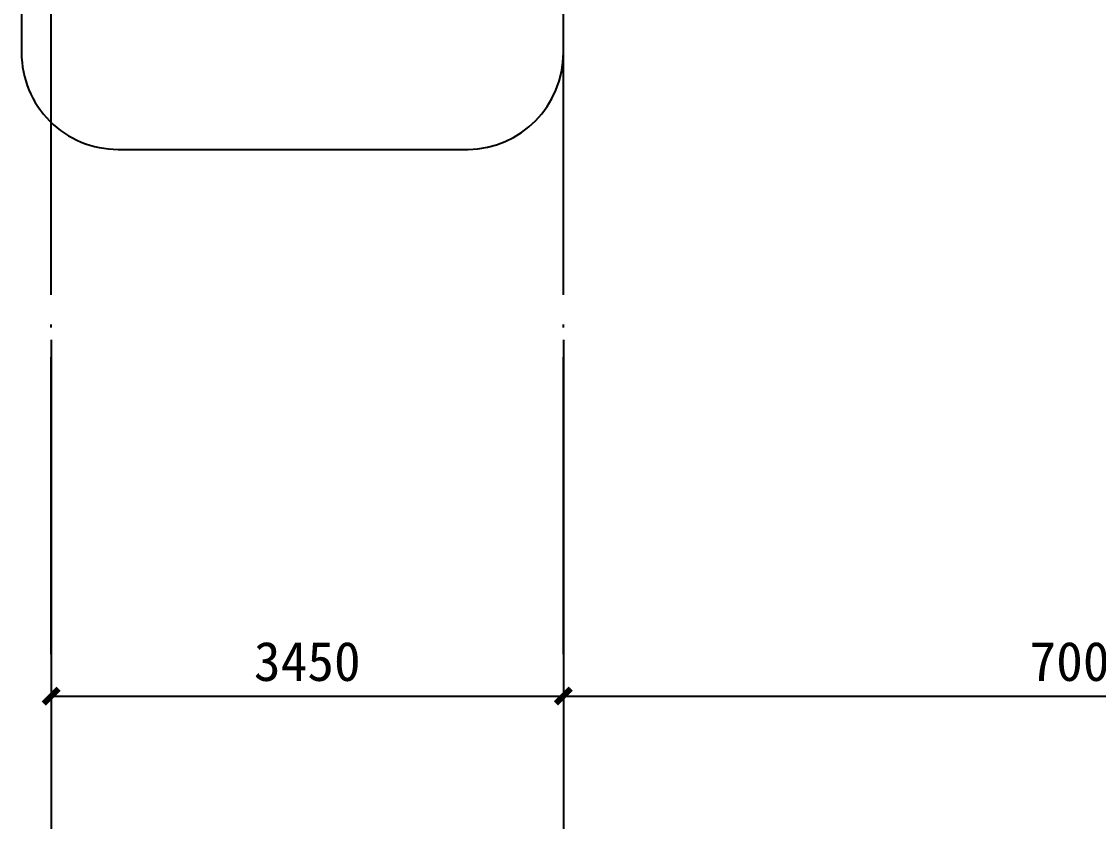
# Model space of a CAD drawing. Extents: x -3200781797 to -8106663, y 494714 to 1244925.
# Drawn here: x -8170900 to -8163645, y 835599 to 840985 of the extents above; entities that cross this region are included whole.
import ezdxf

# ---------------------------------------------------------------- set-up
doc = ezdxf.new("R2010")
doc.units = 0
doc.header["$LTSCALE"] = 1000
doc.header["$MEASUREMENT"] = 0
doc.linetypes.add('3#-轴线$0$DOTE', pattern=[2.42, 2, -0.2, 0.02, -0.2])
doc.linetypes.add('DASH', pattern=[0.35, 0.25, -0.1])
doc.layers.get('Defpoints').update_dxf_attribs({"color": 30, "linetype": 'DASH'})
for name, color, linetype in [('3#-轴线$0$3#-轴号$0$A-ANNO-AXIS-CIRC', 3, 'Continuous'), ('3#-轴线$0$3#-轴号$0$A-ANNO-DIMS', 3, 'Continuous'), ('3#-轴线$0$A-ANNO-DOTE', 10, '3#-轴线$0$DOTE'), ('3#4#5#$0$S-PC-SLAB', 6, 'Continuous')]:
    doc.layers.add(name, color=color, linetype=linetype)
doc.styles.add('3#-轴线$0$3#-轴号$0$_TCH_DIM_T3', font='')
doc.styles.get('3#-轴线$0$3#-轴号$0$_TCH_DIM_T3').set_extended_font_data('SimSun')
doc.dimstyles.new('3#-轴线$0$3#-轴号$0$_TCH_ARCH&&100', dxfattribs={"dimtxt": 264.345992, "dimasz": 100, "dimexe": 250, "dimexo": 300, "dimgap": 100, "dimtad": 1, "dimdec": 0, "dimzin": 0, "dimdsep": 46, "dimtxsty": '3#-轴线$0$3#-轴号$0$_TCH_DIM_T3', "dimblk": '3#-轴线$0$3#-轴号$0$_ArchTick', "dimcen": 0.09, "dimclrt": 7, "dimazin": 2, "dimtfac": 1, "dimtdec": 0, "dimtix": 1, "dimtmove": 2, "dimatfit": 3, "dimfxl": 100, "dimtolj": 1, "dimtzin": 0, "dimarcsym": 0})

# ---------------------------------------------------------------- blocks, each defined once
blk = doc.blocks.new('3#4#5#$0$3#奇数层顶悬挑板')
at = {"layer": '3#4#5#$0$S-PC-SLAB'}
blk.add_lwpolyline([(144073.1, 154485.1), (144073.1, 153625.1, 0.414214), (144723.1, 152975.1), (147081.5, 152975.1, 0.41071), (147723.7, 153625.1), (147723.5, 153975.1), (147623.5, 153975.1), (147623.5, 154485.1)], format="xyb", close=True, dxfattribs=at)
blk = doc.blocks.new('3#-轴线$0$3#-轴号$0$_ArchTick')
at = {"color": 0, "linetype": 'ByBlock', "const_width": 0.4}
blk.add_lwpolyline([(-0.5, -0.5), (0.5, 0.5)], dxfattribs=at)
blk = doc.blocks.new('*D2026')
at = {"layer": '3#-轴线$0$3#-轴号$0$A-ANNO-DIMS', "color": 0, "lineweight": -2, "transparency": 16777216}
for p, q in [((0, -15881.5), (0, -16631.5)), ((3450, -15881.5), (3450, -16631.5)), ((0, -16381.5), (3450, -16381.5))]:
    blk.add_line(p, q, dxfattribs=at)
at = {"layer": 'Defpoints', "color": 0, "transparency": 16777216}
for p in [(0, -15581.5), (3450, -15581.5), (3450, -16381.5)]:
    blk.add_point(p, dxfattribs=at)
at = {"layer": '3#-轴线$0$3#-轴号$0$A-ANNO-DIMS', "color": 0, "lineweight": -2, "transparency": 16777216, "xscale": 100, "yscale": 100, "zscale": 100, "rotation": 180}
blk.add_blockref('3#-轴线$0$3#-轴号$0$_ArchTick', (0, -16381.5), dxfattribs=at)
at = {"layer": '3#-轴线$0$3#-轴号$0$A-ANNO-DIMS', "color": 0, "lineweight": -2, "transparency": 16777216, "xscale": 100, "yscale": 100, "zscale": 100}
blk.add_blockref('3#-轴线$0$3#-轴号$0$_ArchTick', (3450, -16381.5), dxfattribs=at)
at = {"layer": '3#-轴线$0$3#-轴号$0$A-ANNO-DIMS', "color": 7, "transparency": 16777216, "insert": (1725, -16149.3), "char_height": 264.35, "attachment_point": 5, "style": '3#-轴线$0$3#-轴号$0$_TCH_DIM_T3'}
blk.add_mtext('\\A1;3450', dxfattribs=at)
blk = doc.blocks.new('*D2027')
at = {"layer": '3#-轴线$0$3#-轴号$0$A-ANNO-DIMS', "color": 0, "lineweight": -2, "transparency": 16777216}
for p, q in [((3450, -15881.5), (3450, -16631.5)), ((10450, -15881.5), (10450, -16631.5)), ((3450, -16381.5), (10450, -16381.5))]:
    blk.add_line(p, q, dxfattribs=at)
at = {"layer": 'Defpoints', "color": 0, "transparency": 16777216}
for p in [(3450, -15581.5), (10450, -15581.5), (10450, -16381.5)]:
    blk.add_point(p, dxfattribs=at)
at = {"layer": '3#-轴线$0$3#-轴号$0$A-ANNO-DIMS', "color": 0, "lineweight": -2, "transparency": 16777216, "xscale": 100, "yscale": 100, "zscale": 100, "rotation": 180}
blk.add_blockref('3#-轴线$0$3#-轴号$0$_ArchTick', (3450, -16381.5), dxfattribs=at)
at = {"layer": '3#-轴线$0$3#-轴号$0$A-ANNO-DIMS', "color": 0, "lineweight": -2, "transparency": 16777216, "xscale": 100, "yscale": 100, "zscale": 100}
blk.add_blockref('3#-轴线$0$3#-轴号$0$_ArchTick', (10450, -16381.5), dxfattribs=at)
at = {"layer": '3#-轴线$0$3#-轴号$0$A-ANNO-DIMS', "color": 7, "transparency": 16777216, "insert": (6950, -16149.3), "char_height": 264.35, "attachment_point": 5, "style": '3#-轴线$0$3#-轴号$0$_TCH_DIM_T3'}
blk.add_mtext('\\A1;7000', dxfattribs=at)
blk = doc.blocks.new('3#-轴线$0$3#-轴号')
at = {"layer": '3#-轴线$0$3#-轴号$0$A-ANNO-AXIS-CIRC'}
for p, q in [((0, -13981.5), (0, -17981.5)), ((3450, -13981.5), (3450, -17981.5))]:
    blk.add_line(p, q, dxfattribs=at)
at = {"layer": '3#-轴线$0$3#-轴号$0$A-ANNO-DIMS'}
for p1, p2, picture, middle in [((0, -15581.5), (3450, -15581.5), '*D2026', (1725, -16149.3)), ((3450, -15581.5), (10450, -15581.5), '*D2027', (6950, -16149.3))]:
    dim = blk.add_aligned_dim(p1=p1, p2=p2, distance=-800, dimstyle='3#-轴线$0$3#-轴号$0$_TCH_ARCH&&100', dxfattribs=at)
    dim.commit()
    dim.dimension.update_dxf_attribs({"geometry": picture, "text_midpoint": middle})
blk = doc.blocks.new('3#-轴线')
at = {"layer": '3#-轴线$0$A-ANNO-DOTE'}
for points in [[(0, -16100), (0, 5500)], [(3450, -16100), (3450, -3200)]]:
    blk.add_lwpolyline(points, dxfattribs=at)
blk.add_blockref('3#-轴线$0$3#-轴号', (0, 0))

msp = doc.modelspace()

# ---------------------------------------------------------------- block references
msp.add_blockref('3#-轴线', (-8170700.4, 852824.6))
at = {"layer": '3#4#5#$0$S-PC-SLAB'}
msp.add_blockref('3#4#5#$0$3#奇数层顶悬挑板', (-8314973.6, 687149.6), dxfattribs=at)

doc.saveas('drawing.dxf')
